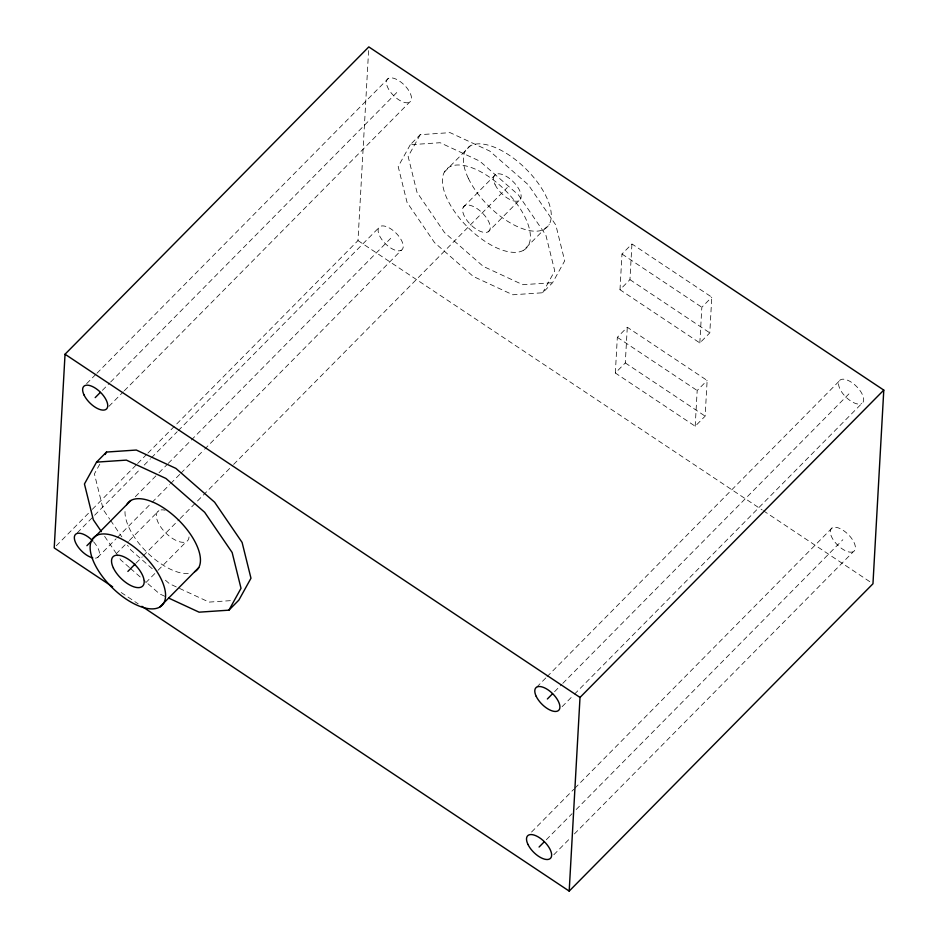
<?xml version="1.0" encoding="UTF-8"?>
<svg xmlns="http://www.w3.org/2000/svg" width="938" height="938" viewBox="0 0 938 938"><rect width="100%" height="100%" fill="white"/><g stroke="black" fill="none" stroke-linecap="round" stroke-linejoin="round"><path stroke-width="0.7" stroke-dasharray="4.69 3.52" d="M147.923 453.089L357.988 240.574L368.646 49.808M615.328 373.007L617.333 337.317L627.288 327.245L707.135 380.453L705.142 416.144L695.187 426.227L615.328 373.007L625.294 362.936L627.288 327.245M619.995 289.725L621.988 254.034L631.942 243.962L711.79 297.17L709.796 332.873L699.842 342.945L619.995 289.725L629.949 279.653L631.942 243.962M695.187 426.227L697.18 390.536L707.135 380.453M699.842 342.945L701.835 307.254L711.79 297.17M99.791 464.193L94.41 473.901L103.286 509.721L109.746 519.183M410.281 144.733L398.181 166.577L407.057 202.409L434.529 242.614L473.233 276.429L512.805 294.778L542.645 292.773L552.599 282.69L564.699 260.846L555.824 225.026L528.352 184.821L489.648 151.006L450.064 132.645L420.236 134.662L410.281 144.733L440.11 142.717L479.681 161.078L518.397 194.893L545.869 235.098L554.745 270.93L542.645 292.773M420.236 134.662L408.136 156.505L417.011 192.325L444.483 232.53L483.199 266.345L522.771 284.706L552.599 282.69M86.624 383.677L95.899 374.297M96.931 373.254L388.332 78.44M102.394 390.337L109.605 383.044M110.637 382.012L398.955 90.318M108.89 406.389L123.312 391.803M124.344 390.759L409.578 102.195A16.04 7.516 44.7 0 0 399.471 81.067A16.04 7.516 44.7 0 0 387.816 87.691A16.04 7.516 44.7 0 0 409.578 102.195M56.28 545.81L91.291 510.389M92.311 509.346L136.596 464.556M137.628 463.513L146.891 454.133M77.326 532.772L140.137 469.223M144.253 465.06L150.432 458.799M151.464 457.767L177.2 431.715M178.232 430.671L380.054 226.492M444.424 171.994L470.173 145.953M135.307 496.73L157.959 473.807M158.991 472.764L167.234 464.427M168.254 463.384L390.677 238.369M97.529 557.559L116.066 538.811M117.098 537.767L151.077 503.389M152.108 502.346L169.614 484.641M170.634 483.598L179.908 474.218M180.94 473.186L203.593 450.263M204.625 449.22L401.3 250.247A16.04 7.516 44.7 0 0 391.193 229.118A16.04 7.516 44.7 0 0 379.538 235.743A16.04 7.516 44.7 0 0 401.3 250.247M116.101 553.912L128.33 541.543M129.35 540.523L158.885 510.635M463.266 207.228L495.651 174.456M136.069 563.117L142.224 556.891M143.256 555.859L179.17 519.511M180.202 518.48L232.601 465.459M233.632 464.416L507.329 187.518M488.135 231.815A17.646 8.266 44.7 0 0 477.032 208.576A17.646 8.266 44.7 0 0 464.204 215.869A17.646 8.266 44.7 0 0 488.135 231.815L520.531 199.044M145.753 582.733L156.951 571.394M157.971 570.363L186.498 541.507M523.58 250.247A56.139 26.311 44.7 0 0 488.229 176.285A56.139 26.311 44.7 0 0 447.438 199.501A56.139 26.311 44.7 0 0 523.58 250.247L549.328 224.194M536.735 687.108L546.01 677.74M547.042 676.697L840.507 379.796M554.569 691.693L561.768 684.4M562.8 683.356L851.129 391.662M562.096 706.701L573.423 695.234M574.455 694.19L861.741 403.539A16.04 7.516 44.7 0 0 851.645 382.411A16.04 7.516 44.7 0 0 839.991 389.047A16.04 7.516 44.7 0 0 861.741 403.539M531.553 832.041L573.775 789.327M574.795 788.283L832.229 527.848M546.291 839.745L572.028 813.703M576.155 809.541L842.852 539.725M553.819 854.753L570.292 838.08M574.408 833.917L853.463 551.591A16.04 7.516 44.7 0 0 843.368 530.462A16.04 7.516 44.7 0 0 831.713 537.099A16.04 7.516 44.7 0 0 853.463 551.591M230.349 600.66L209.045 602.102L169.461 583.741L163.013 578.113M164.783 596.263L159.507 593.824L143.373 579.731M621.988 254.034L701.835 307.254M629.949 279.653L709.796 332.873M617.333 337.317L697.18 390.536M625.294 362.936L705.142 416.144M357.988 240.574L762.172 509.944M763.391 510.753L871.742 582.967M121.178 592.523L138.214 603.873M152.261 568.721L130.757 549.926L127.521 545.201M129.397 567.525L120.803 560.009L116.758 554.088M130.476 568.463L142.306 578.793M110.555 520.367L121.87 536.923M104.634 536.36L115.949 552.916M93.636 541.859A16.04 7.516 44.7 0 1 95.43 558.145M188.292 573.564A48.155 22.571 44.7 0 1 146.867 552.201A48.155 22.571 44.7 0 1 125.024 511.011M189.019 536.958A20.847 9.767 44.7 0 1 163.939 531.049A20.847 9.767 44.7 0 1 165.111 510.213M495.088 184.634A17.646 8.266 44.7 0 0 519.019 200.58A17.646 8.266 44.7 0 0 507.904 177.341A17.646 8.266 44.7 0 0 495.088 184.634M468.355 178.337A56.139 26.311 44.7 0 0 544.497 229.083A56.139 26.311 44.7 0 0 509.146 155.133A56.139 26.311 44.7 0 0 468.355 178.337"/><path stroke-width="1.41" d="M141.873 606.311L569.19 891.1L872.961 583.776L883.784 390.102L368.81 46.9L65.039 354.224L54.216 547.898L112.654 586.836M569.19 891.1L580.012 697.426L883.784 390.102M168.734 598.104L199.079 612.174L228.919 610.169L238.873 600.086L250.974 578.242L242.098 542.422L214.626 502.217L175.91 468.402L136.338 450.041L106.51 452.057L96.544 462.129L84.443 483.973L93.319 519.804L101.41 531.623M105.162 454.484L106.51 452.057M228.919 610.169L241.019 588.314L232.143 552.494L204.66 512.289L165.956 478.474L126.384 460.112L96.544 462.129M95.184 397.63L100.331 392.424M91.854 539.948L130.851 500.493M86.906 545.682L92.053 540.476M127.873 571.418L135.049 564.148M159.753 607.074A48.155 22.571 44.7 0 0 129.421 543.63A48.155 22.571 44.7 0 0 94.433 563.539A48.155 22.571 44.7 0 0 159.753 607.074L198.75 567.607M547.358 698.986L552.505 693.78M539.08 847.037L544.228 841.832M65.039 354.224L580.012 697.426M92.745 557.887A16.04 7.516 44.7 0 1 74.337 537.72A16.04 7.516 44.7 0 1 92.71 540.863M126.712 504.679A48.155 22.571 44.7 0 1 178.595 520.098A48.155 22.571 44.7 0 1 194.612 571.805M527.942 844.411A16.04 7.516 44.7 0 0 549.703 858.915A16.04 7.516 44.7 0 0 539.596 837.786A16.04 7.516 44.7 0 0 527.942 844.411M84.057 395.015A16.04 7.516 44.7 0 0 105.806 409.507A16.04 7.516 44.7 0 0 95.699 388.379A16.04 7.516 44.7 0 0 84.057 395.015M536.219 696.359A16.04 7.516 44.7 0 0 557.981 710.863A16.04 7.516 44.7 0 0 547.874 689.735A16.04 7.516 44.7 0 0 536.219 696.359M113.392 568.006A20.847 9.767 44.7 0 0 141.673 586.848A20.847 9.767 44.7 0 0 128.541 559.388A20.847 9.767 44.7 0 0 113.392 568.006"/></g></svg>
